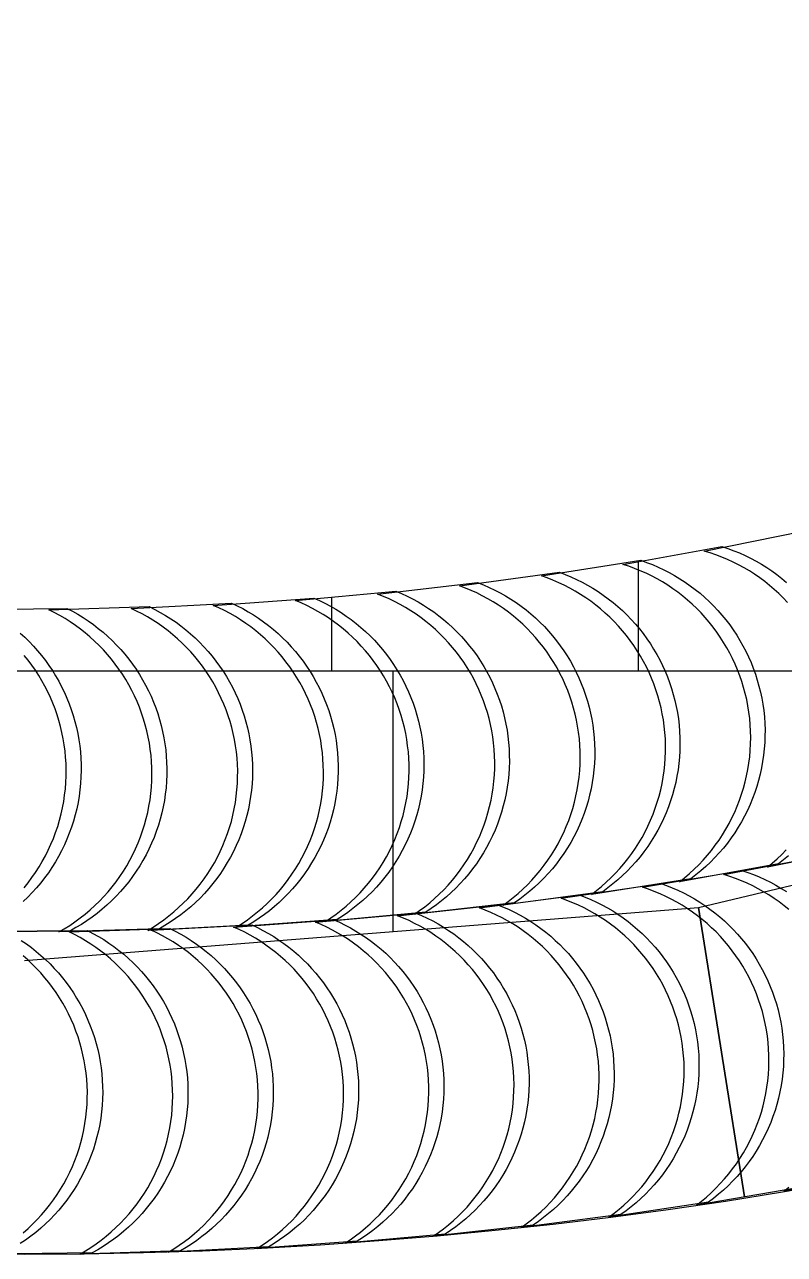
# Model space of a CAD drawing. Header units: metres. Extents: x -22.9 to 22.9, y -22.9 to 22.9.
# Drawn here: x 0 to 3.77, y -22.86 to -16.76 of the extents above; entities that cross this region are included whole.
import ezdxf

# ---------------------------------------------------------------- set-up
doc = ezdxf.new("R2010")
doc.units = ezdxf.units.M
for name, color, linetype in [('OBSERVED_CIRCULAR_SCAN', 3, 'Continuous'), ('SCAN_FOOTPRINTS', 5, 'Continuous'), ('TANK_BOUNDARY', 7, 'Continuous')]:
    doc.layers.add(name, color=color, linetype=linetype)

msp = doc.modelspace()

# ---------------------------------------------------------------- linework, layer by layer
at = {"layer": 'OBSERVED_CIRCULAR_SCAN'}
for p, q in [((3.048, -19.4169), (3.048, -19.9644)), ((1.524, -19.598), (1.524, -19.9644)), ((-7.2942, -19.9644), (7.5553, -19.9644)), ((1.8288, -19.9644), (1.8288, -21.258)), ((3.348, -21.1385), (6.6136, -20.3545)), ((0, -21.402), (3.348, -21.1385)), ((3.348, -21.1385), (3.5755, -22.5747)), ((3.5755, -22.5747), (3.348, -21.1385))]:
    msp.add_line(p, q, dxfattribs=at)
at = {"layer": 'SCAN_FOOTPRINTS'}
for points in [[(3.7896, -19.6241), (3.7683, -19.6018), (3.7463, -19.5803), (3.7236, -19.5595), (3.7001, -19.5396), (3.676, -19.5204), (3.6513, -19.5021), (3.6259, -19.4846), (3.6, -19.468), (3.5735, -19.4523), (3.5465, -19.4375), (3.519, -19.4237), (3.491, -19.4108), (3.4626, -19.3989), (3.4339, -19.3879), (3.4047, -19.3779), (3.3753, -19.369), (3.8655, -19.2708)], [(3.7944, -20.8817), (3.7702, -20.9023), (3.7453, -20.9221), (3.2531, -21.0101), (3.2531, -21.0101), (3.278, -20.9903), (3.3022, -20.9697), (3.3256, -20.9482), (3.3483, -20.926), (3.3702, -20.9029), (3.3912, -20.8791), (3.4114, -20.8545), (3.4307, -20.8293), (3.4492, -20.8034), (3.4666, -20.7768), (3.4832, -20.7497), (3.4987, -20.722), (3.5133, -20.6937), (3.5269, -20.665), (3.5395, -20.6358), (3.551, -20.6062), (3.5614, -20.5761), (3.5708, -20.5458), (3.5791, -20.5151), (3.5864, -20.4841), (3.5925, -20.453), (3.5975, -20.4216), (3.6014, -20.39), (3.6042, -20.3584), (3.6059, -20.3266), (3.6064, -20.2948), (3.6059, -20.2631), (3.6042, -20.2313), (3.6014, -20.1997), (3.5975, -20.1681), (3.5924, -20.1367), (3.5865, -20.1065), (3.5795, -20.0765), (3.5715, -20.0468), (3.5625, -20.0173), (3.5525, -19.9882), (3.5415, -19.9594), (3.5296, -19.9311), (3.5166, -19.9031), (3.5027, -19.8756), (3.4879, -19.8486), (3.4722, -19.8222), (3.4556, -19.7963), (3.4381, -19.7709), (3.4197, -19.7462), (3.4005, -19.7221), (3.3805, -19.6987), (3.3597, -19.676), (3.3382, -19.654), (3.3159, -19.6328), (3.2928, -19.6123), (3.2691, -19.5927), (3.2448, -19.5738), (3.2198, -19.5558), (3.1942, -19.5387), (3.1681, -19.5225), (3.1414, -19.5071), (3.1141, -19.4927), (3.0865, -19.4792), (3.0583, -19.4667), (3.0298, -19.4551), (3.0009, -19.4446), (2.9716, -19.435), (3.4638, -19.347), (3.4638, -19.347), (3.4931, -19.3566), (3.522, -19.3672), (3.5505, -19.3787), (3.5787, -19.3913), (3.6063, -19.4047), (3.6336, -19.4192), (3.6603, -19.4345), (3.6864, -19.4507), (3.712, -19.4679), (3.737, -19.4859), (3.7614, -19.5047), (3.785, -19.5244)], [(-0.2894, -19.6587), (0.2106, -19.6535), (0.2106, -19.6535), (0.2379, -19.6678), (0.2647, -19.683), (0.2909, -19.6992), (0.3166, -19.7162), (0.3416, -19.7341), (0.3661, -19.7528), (0.3899, -19.7723), (0.413, -19.7927), (0.4354, -19.8138), (0.457, -19.8357), (0.4779, -19.8583), (0.4981, -19.8816), (0.5174, -19.9056), (0.5358, -19.9303), (0.5535, -19.9555), (0.5702, -19.9813), (0.586, -20.0077), (0.601, -20.0347), (0.615, -20.0621), (0.6281, -20.09), (0.6402, -20.1183), (0.6513, -20.147), (0.6614, -20.1761), (0.6706, -20.2055), (0.6787, -20.2352), (0.6858, -20.2652), (0.6919, -20.2953), (0.6969, -20.3257), (0.7009, -20.3563), (0.7038, -20.3869), (0.7057, -20.4176), (0.7066, -20.4484), (0.7064, -20.4802), (0.705, -20.512), (0.7025, -20.5437), (0.6989, -20.5752), (0.6942, -20.6067), (0.6884, -20.6379), (0.6815, -20.6689), (0.6735, -20.6997), (0.6644, -20.7302), (0.6543, -20.7603), (0.6431, -20.79), (0.6308, -20.8194), (0.6175, -20.8482), (0.6032, -20.8766), (0.588, -20.9045), (0.5717, -20.9318), (0.5545, -20.9585), (0.5363, -20.9846), (0.5173, -21.0101), (0.4973, -21.0348), (0.4765, -21.0588), (0.4549, -21.0821), (0.4324, -21.1046), (0.4092, -21.1263), (0.3852, -21.1472), (0.3605, -21.1672), (0.3351, -21.1863), (0.309, -21.2045), (0.2824, -21.2218), (0.2551, -21.2381), (0.2273, -21.2535), (-0.2727, -21.2587)], [(-0.0216, -19.7762), (0.0011, -19.797), (0.0231, -19.8186), (0.0443, -19.8409), (0.0647, -19.864), (0.0843, -19.8877), (0.1031, -19.9121), (0.1211, -19.9371), (0.1382, -19.9627), (0.1544, -19.9889), (0.1697, -20.0156), (0.1841, -20.0428), (0.1975, -20.0705), (0.21, -20.0987), (0.2215, -20.1273), (0.232, -20.1562), (0.2415, -20.1855), (0.2501, -20.2151), (0.2576, -20.2449), (0.264, -20.275), (0.2695, -20.3053), (0.2739, -20.3358), (0.2773, -20.3664), (0.2796, -20.3971), (0.2808, -20.4279), (0.281, -20.4587), (0.2801, -20.4905), (0.2781, -20.5222), (0.275, -20.5538), (0.2708, -20.5853), (0.2654, -20.6167), (0.2589, -20.6478), (0.2514, -20.6787), (0.2427, -20.7092), (0.233, -20.7395), (0.2222, -20.7694), (0.2104, -20.7989), (0.1976, -20.828), (0.1837, -20.8566), (0.1688, -20.8847), (0.1529, -20.9122), (0.1361, -20.9392), (0.1183, -20.9655), (0.0997, -20.9912), (0.0801, -21.0163), (0.0596, -21.0406), (0.0383, -21.0642), (0.0162, -21.087), (-0.0067, -21.1091)], [(-0.0027, -21.04), (0.0173, -21.0153), (0.0364, -20.9898), (0.0545, -20.9637), (0.0717, -20.937), (0.088, -20.9097), (0.1033, -20.8818), (0.1176, -20.8534), (0.1308, -20.8246), (0.1431, -20.7952), (0.1543, -20.7655), (0.1645, -20.7354), (0.1735, -20.7049), (0.1815, -20.6741), (0.1885, -20.6431), (0.1943, -20.6119), (0.199, -20.5804), (0.2026, -20.5489), (0.205, -20.5172), (0.2064, -20.4854), (0.2066, -20.4536), (0.2058, -20.4228), (0.2039, -20.3921), (0.2009, -20.3615), (0.1969, -20.3309), (0.1919, -20.3005), (0.1858, -20.2704), (0.1787, -20.2404), (0.1706, -20.2107), (0.1615, -20.1813), (0.1513, -20.1522), (0.1402, -20.1235), (0.1281, -20.0952), (0.115, -20.0673), (0.101, -20.0399), (0.0861, -20.0129), (0.0702, -19.9866), (0.0535, -19.9607), (0.0359, -19.9355), (0.0174, -19.9108), (-0.0019, -19.8868)], [(4.1797, -20.8396), (3.6895, -20.9378), (3.6895, -20.9378), (3.7139, -20.9176), (3.7377, -20.8965), (3.7607, -20.8745), (3.7829, -20.8518)], [(3.7966, -21.1487), (3.7726, -21.1293), (3.7481, -21.1107), (3.7229, -21.093), (3.6971, -21.0761), (3.6708, -21.0601), (3.644, -21.0451), (3.6166, -21.0309), (3.5888, -21.0178), (3.5605, -21.0055), (3.5318, -20.9943), (3.5028, -20.984), (3.4735, -20.9747), (3.9647, -20.8816)], [(3.8305, -22.5314), (3.3376, -22.615), (3.3376, -22.615), (3.3626, -22.5955), (3.387, -22.5751), (3.4106, -22.5539), (3.4335, -22.5318), (3.4556, -22.5089), (3.4768, -22.4853), (3.4973, -22.4609), (3.5168, -22.4358), (3.5354, -22.4101), (3.5531, -22.3837), (3.5699, -22.3567), (3.5857, -22.3291), (3.6006, -22.301), (3.6144, -22.2724), (3.6272, -22.2433), (3.639, -22.2138), (3.6497, -22.1839), (3.6593, -22.1536), (3.6679, -22.123), (3.6754, -22.0921), (3.6818, -22.0609), (3.6871, -22.0296), (3.6913, -21.9981), (3.6944, -21.9664), (3.6963, -21.9347), (3.6972, -21.9029), (3.6969, -21.8712), (3.6954, -21.8394), (3.6929, -21.8077), (3.6893, -21.7761), (3.6845, -21.7447), (3.6788, -21.7145), (3.6721, -21.6844), (3.6644, -21.6546), (3.6556, -21.6251), (3.6459, -21.5959), (3.6352, -21.567), (3.6234, -21.5385), (3.6107, -21.5105), (3.5971, -21.4829), (3.5825, -21.4557), (3.567, -21.4291), (3.5506, -21.4031), (3.5334, -21.3776), (3.5152, -21.3527), (3.4962, -21.3285), (3.4764, -21.3049), (3.4558, -21.282), (3.4345, -21.2598), (3.4123, -21.2384), (3.3895, -21.2177), (3.366, -21.1979), (3.3418, -21.1788), (3.317, -21.1606), (3.2915, -21.1432), (3.2655, -21.1268), (3.2389, -21.1112), (3.2119, -21.0965), (3.1843, -21.0828), (3.1563, -21.0701), (3.1278, -21.0583), (3.099, -21.0474), (3.0698, -21.0376), (3.5628, -20.9539), (3.5628, -20.9539), (3.5919, -20.9638), (3.6208, -20.9746), (3.6492, -20.9864), (3.6772, -20.9992), (3.7048, -21.0129), (3.7319, -21.0275), (3.7585, -21.0431), (3.7845, -21.0596)], [(-0.1875, -21.2596), (0.3124, -21.2524), (0.3124, -21.2524), (0.3398, -21.2666), (0.3666, -21.2817), (0.3929, -21.2977), (0.4186, -21.3146), (0.4438, -21.3324), (0.4683, -21.351), (0.4922, -21.3704), (0.5154, -21.3907), (0.5378, -21.4117), (0.5596, -21.4335), (0.5806, -21.4561), (0.6008, -21.4793), (0.6202, -21.5032), (0.6388, -21.5278), (0.6565, -21.553), (0.6733, -21.5787), (0.6893, -21.6051), (0.7043, -21.6319), (0.7185, -21.6593), (0.7316, -21.6871), (0.7439, -21.7154), (0.7551, -21.7441), (0.7653, -21.7731), (0.7746, -21.8025), (0.7828, -21.8321), (0.7901, -21.8621), (0.7963, -21.8922), (0.8014, -21.9226), (0.8055, -21.9531), (0.8086, -21.9838), (0.8106, -22.0145), (0.8116, -22.0453), (0.8115, -22.077), (0.8103, -22.1088), (0.8079, -22.1405), (0.8045, -22.1721), (0.7999, -22.2036), (0.7942, -22.2348), (0.7874, -22.2659), (0.7795, -22.2967), (0.7706, -22.3272), (0.7605, -22.3573), (0.7495, -22.3871), (0.7373, -22.4165), (0.7242, -22.4454), (0.71, -22.4739), (0.6948, -22.5018), (0.6786, -22.5292), (0.6615, -22.556), (0.6435, -22.5821), (0.6245, -22.6077), (0.6047, -22.6325), (0.584, -22.6566), (0.5624, -22.68), (0.5401, -22.7026), (0.5169, -22.7243), (0.493, -22.7453), (0.4684, -22.7654), (0.4431, -22.7846), (0.4171, -22.8029), (0.3905, -22.8203), (0.3633, -22.8367), (0.3355, -22.8522), (-0.1644, -22.8594)], [(-0.0164, -21.3013), (0.009, -21.3187), (0.0338, -21.3369), (0.058, -21.356), (0.0815, -21.376), (0.1043, -21.3967), (0.1264, -21.4181), (0.1477, -21.4403), (0.1682, -21.4633), (0.188, -21.4869), (0.2069, -21.5112), (0.225, -21.5361), (0.2423, -21.5616), (0.2586, -21.5877), (0.2741, -21.6143), (0.2886, -21.6415), (0.3022, -21.6691), (0.3148, -21.6972), (0.3265, -21.7257), (0.3372, -21.7546), (0.3469, -21.7838), (0.3556, -21.8133), (0.3632, -21.8432), (0.3699, -21.8732), (0.3755, -21.9035), (0.3801, -21.934), (0.3836, -21.9645), (0.3861, -21.9952), (0.3875, -22.026), (0.3879, -22.0568), (0.3872, -22.0886), (0.3853, -22.1203), (0.3824, -22.1519), (0.3783, -22.1835), (0.3731, -22.2148), (0.3669, -22.246), (0.3595, -22.2769), (0.351, -22.3075), (0.3415, -22.3379), (0.3308, -22.3678), (0.3192, -22.3974), (0.3065, -22.4265), (0.2928, -22.4552), (0.278, -22.4834), (0.2623, -22.511), (0.2457, -22.5381), (0.228, -22.5645), (0.2095, -22.5903), (0.19, -22.6155), (0.1697, -22.6399), (0.1486, -22.6636), (0.1266, -22.6866), (0.1038, -22.7087), (0.0802, -22.7301), (0.0559, -22.7506), (0.0309, -22.7702), (0.0052, -22.7889), (-0.0211, -22.8067)], [(-0.0069, -22.7525), (0.017, -22.7316), (0.0401, -22.7098), (0.0625, -22.6872), (0.084, -22.6638), (0.1047, -22.6397), (0.1246, -22.6149), (0.1435, -22.5893), (0.1616, -22.5632), (0.1787, -22.5364), (0.1948, -22.509), (0.21, -22.4811), (0.2242, -22.4526), (0.2374, -22.4237), (0.2495, -22.3943), (0.2606, -22.3645), (0.2706, -22.3344), (0.2796, -22.3039), (0.2875, -22.2731), (0.2943, -22.242), (0.2999, -22.2108), (0.3045, -22.1793), (0.308, -22.1477), (0.3103, -22.116), (0.3116, -22.0842), (0.3117, -22.0525), (0.3107, -22.0217), (0.3087, -21.991), (0.3056, -21.9603), (0.3015, -21.9298), (0.2963, -21.8994), (0.2901, -21.8693), (0.2829, -21.8394), (0.2747, -21.8097), (0.2654, -21.7803), (0.2551, -21.7513), (0.2439, -21.7226), (0.2317, -21.6943), (0.2185, -21.6665), (0.2044, -21.6391), (0.1893, -21.6123), (0.1734, -21.5859), (0.1565, -21.5602), (0.1388, -21.535), (0.1203, -21.5104), (0.1008, -21.4865), (0.0806, -21.4633), (0.0597, -21.4407), (0.0379, -21.4189), (0.0154, -21.3979), (-0.0078, -21.3776)], [(4.2627, -22.4536), (3.7714, -22.5467), (3.7714, -22.5467), (3.7961, -22.5267)]]:
    msp.add_lwpolyline(points, dxfattribs=at)
for points in [[(3.0606, -19.4149), (3.0896, -19.4251), (3.1183, -19.4363), (3.1466, -19.4484), (3.1745, -19.4615), (3.2019, -19.4756), (3.2288, -19.4905), (3.2552, -19.5064), (3.281, -19.5232), (3.3062, -19.5409), (3.3308, -19.5594), (3.3548, -19.5787), (3.3781, -19.5989), (3.4006, -19.6198), (3.4225, -19.6415), (3.4436, -19.6639), (3.4639, -19.6871), (3.4834, -19.7109), (3.5021, -19.7354), (3.5199, -19.7605), (3.5369, -19.7862), (3.553, -19.8124), (3.5682, -19.8392), (3.5824, -19.8665), (3.5957, -19.8943), (3.6081, -19.9225), (3.6195, -19.9511), (3.6299, -19.9801), (3.6392, -20.0094), (3.6476, -20.039), (3.655, -20.0689), (3.6613, -20.0991), (3.6666, -20.1294), (3.671, -20.1609), (3.6743, -20.1925), (3.6764, -20.2242), (3.6775, -20.256), (3.6774, -20.2878), (3.6762, -20.3195), (3.6738, -20.3512), (3.6704, -20.3828), (3.6658, -20.4143), (3.6601, -20.4456), (3.6534, -20.4766), (3.6455, -20.5074), (3.6365, -20.5379), (3.6265, -20.5681), (3.6154, -20.5979), (3.6033, -20.6273), (3.5902, -20.6562), (3.576, -20.6846), (3.5608, -20.7126), (3.5447, -20.74), (3.5276, -20.7668), (3.5095, -20.7929), (3.4906, -20.8185), (3.4708, -20.8433), (3.4501, -20.8674), (3.4285, -20.8908), (3.4062, -20.9134), (3.383, -20.9352), (3.3591, -20.9561), (3.3345, -20.9762), (3.3092, -20.9955), (2.8153, -21.0732), (2.8153, -21.0732), (2.8406, -21.054), (2.8652, -21.0338), (2.8891, -21.0129), (2.9122, -20.9911), (2.9346, -20.9685), (2.9561, -20.9451), (2.9768, -20.921), (2.9967, -20.8962), (3.0156, -20.8706), (3.0337, -20.8445), (3.0508, -20.8177), (3.0669, -20.7903), (3.0821, -20.7624), (3.0962, -20.7339), (3.1094, -20.705), (3.1215, -20.6756), (3.1326, -20.6458), (3.1426, -20.6156), (3.1516, -20.5851), (3.1594, -20.5543), (3.1662, -20.5233), (3.1719, -20.492), (3.1765, -20.4605), (3.1799, -20.4289), (3.1822, -20.3972), (3.1835, -20.3655), (3.1836, -20.3337), (3.1825, -20.3019), (3.1804, -20.2702), (3.1771, -20.2386), (3.1727, -20.2071), (3.1674, -20.1768), (3.1611, -20.1466), (3.1537, -20.1167), (3.1453, -20.0871), (3.1359, -20.0578), (3.1255, -20.0288), (3.1142, -20.0002), (3.1018, -19.972), (3.0885, -19.9442), (3.0743, -19.9169), (3.0591, -19.8901), (3.043, -19.8639), (3.026, -19.8382), (3.0082, -19.8131), (2.9895, -19.7886), (2.97, -19.7648), (2.9497, -19.7416), (2.9286, -19.7192), (2.9067, -19.6975), (2.8841, -19.6766), (2.8608, -19.6564), (2.8369, -19.6371), (2.8123, -19.6186), (2.787, -19.6009), (2.7612, -19.5841), (2.7349, -19.5682), (2.7079, -19.5533), (2.6805, -19.5392), (2.6527, -19.5261), (2.6244, -19.514), (2.5957, -19.5028), (2.5666, -19.4926), (3.0606, -19.4149)], [(2.2503, -19.5254), (2.2789, -19.5368), (2.3071, -19.5492), (2.3349, -19.5625), (2.3622, -19.5767), (2.3889, -19.5919), (2.4152, -19.608), (2.4409, -19.625), (2.466, -19.6428), (2.4905, -19.6615), (2.5143, -19.681), (2.5374, -19.7013), (2.5598, -19.7224), (2.5815, -19.7443), (2.6025, -19.7669), (2.6226, -19.7902), (2.642, -19.8141), (2.6605, -19.8387), (2.6781, -19.864), (2.6949, -19.8898), (2.7108, -19.9162), (2.7258, -19.9431), (2.7398, -19.9705), (2.7529, -19.9983), (2.765, -20.0266), (2.7762, -20.0553), (2.7864, -20.0844), (2.7956, -20.1138), (2.8037, -20.1435), (2.8109, -20.1734), (2.817, -20.2036), (2.8221, -20.234), (2.8261, -20.2645), (2.8292, -20.2961), (2.8311, -20.3279), (2.832, -20.3596), (2.8317, -20.3914), (2.8303, -20.4232), (2.8277, -20.4549), (2.8241, -20.4864), (2.8193, -20.5179), (2.8134, -20.5491), (2.8065, -20.5801), (2.7984, -20.6109), (2.7893, -20.6413), (2.7791, -20.6714), (2.7678, -20.7011), (2.7555, -20.7304), (2.7421, -20.7593), (2.7278, -20.7877), (2.7124, -20.8155), (2.6961, -20.8428), (2.6789, -20.8695), (2.6607, -20.8955), (2.6416, -20.9209), (2.6216, -20.9456), (2.6007, -20.9696), (2.579, -20.9929), (2.5565, -21.0153), (2.5332, -21.037), (2.5092, -21.0578), (2.4845, -21.0777), (2.459, -21.0968), (2.433, -21.115), (1.9362, -21.172), (1.9362, -21.172), (1.9623, -21.1539), (1.9878, -21.1348), (2.0125, -21.1149), (2.0365, -21.0941), (2.0598, -21.0724), (2.0823, -21.05), (2.104, -21.0267), (2.1248, -21.0027), (2.1448, -20.978), (2.1639, -20.9526), (2.1821, -20.9266), (2.1994, -20.8999), (2.2157, -20.8726), (2.2311, -20.8447), (2.2454, -20.8164), (2.2587, -20.7875), (2.2711, -20.7582), (2.2823, -20.7285), (2.2925, -20.6984), (2.3017, -20.668), (2.3097, -20.6372), (2.3167, -20.6062), (2.3226, -20.575), (2.3273, -20.5435), (2.331, -20.512), (2.3335, -20.4803), (2.3349, -20.4485), (2.3352, -20.4167), (2.3344, -20.385), (2.3325, -20.3532), (2.3294, -20.3216), (2.3253, -20.2911), (2.3203, -20.2607), (2.3141, -20.2305), (2.307, -20.2006), (2.2988, -20.1709), (2.2897, -20.1415), (2.2795, -20.1124), (2.2683, -20.0837), (2.2562, -20.0554), (2.2431, -20.0276), (2.229, -20.0002), (2.2141, -19.9733), (2.1982, -19.9469), (2.1814, -19.9211), (2.1637, -19.8958), (2.1452, -19.8712), (2.1259, -19.8473), (2.1057, -19.824), (2.0848, -19.8014), (2.0631, -19.7795), (2.0407, -19.7584), (2.0176, -19.7381), (1.9937, -19.7186), (1.9693, -19.6999), (1.9442, -19.682), (1.9185, -19.6651), (1.8922, -19.649), (1.8654, -19.6338), (1.8381, -19.6196), (1.8104, -19.6062), (1.7822, -19.5939), (1.7535, -19.5825), (2.2503, -19.5254)], [(2.656, -19.4744), (2.6848, -19.4852), (2.7133, -19.4969), (2.7413, -19.5097), (2.7689, -19.5233), (2.796, -19.538), (2.8226, -19.5535), (2.8486, -19.5699), (2.8741, -19.5872), (2.899, -19.6054), (2.9232, -19.6244), (2.9467, -19.6443), (2.9696, -19.6649), (2.9917, -19.6863), (3.0131, -19.7085), (3.0338, -19.7313), (3.0536, -19.7549), (3.0726, -19.7791), (3.0908, -19.804), (3.1081, -19.8294), (3.1245, -19.8555), (3.1401, -19.882), (3.1547, -19.9091), (3.1684, -19.9367), (3.1811, -19.9648), (3.1928, -19.9932), (3.2036, -20.0221), (3.2134, -20.0513), (3.2222, -20.0808), (3.23, -20.1106), (3.2367, -20.1406), (3.2424, -20.1709), (3.2471, -20.2013), (3.2508, -20.2329), (3.2534, -20.2646), (3.2549, -20.2963), (3.2553, -20.3281), (3.2545, -20.3599), (3.2527, -20.3916), (3.2497, -20.4233), (3.2455, -20.4548), (3.2403, -20.4861), (3.234, -20.5173), (3.2266, -20.5482), (3.2181, -20.5788), (3.2085, -20.6091), (3.1978, -20.6391), (3.1861, -20.6686), (3.1734, -20.6978), (3.1597, -20.7264), (3.1449, -20.7546), (3.1292, -20.7822), (3.1124, -20.8092), (3.0948, -20.8357), (3.0762, -20.8614), (3.0567, -20.8866), (3.0364, -20.911), (3.0152, -20.9347), (2.9932, -20.9576), (2.9703, -20.9797), (2.9468, -21.001), (2.9224, -21.0215), (2.8974, -21.0411), (2.8717, -21.0598), (2.3763, -21.1272), (2.3763, -21.1272), (2.402, -21.1085), (2.427, -21.0889), (2.4513, -21.0684), (2.4749, -21.0471), (2.4977, -21.025), (2.5198, -21.0021), (2.541, -20.9784), (2.5613, -20.954), (2.5808, -20.9289), (2.5994, -20.9031), (2.617, -20.8766), (2.6337, -20.8496), (2.6495, -20.822), (2.6642, -20.7938), (2.678, -20.7652), (2.6907, -20.736), (2.7024, -20.7065), (2.7131, -20.6765), (2.7226, -20.6462), (2.7311, -20.6156), (2.7386, -20.5847), (2.7449, -20.5535), (2.7501, -20.5222), (2.7542, -20.4907), (2.7572, -20.459), (2.7591, -20.4273), (2.7598, -20.3955), (2.7595, -20.3637), (2.758, -20.332), (2.7554, -20.3003), (2.7516, -20.2687), (2.747, -20.2383), (2.7413, -20.208), (2.7345, -20.178), (2.7268, -20.1482), (2.718, -20.1187), (2.7082, -20.0895), (2.6974, -20.0606), (2.6856, -20.0322), (2.6729, -20.0041), (2.6592, -19.9766), (2.6446, -19.9495), (2.6291, -19.9229), (2.6127, -19.8968), (2.5953, -19.8714), (2.5772, -19.8465), (2.5582, -19.8223), (2.5383, -19.7987), (2.5177, -19.7759), (2.4963, -19.7537), (2.4742, -19.7323), (2.4513, -19.7117), (2.4277, -19.6919), (2.4035, -19.6728), (2.3787, -19.6547), (2.3532, -19.6373), (2.3272, -19.6209), (2.3006, -19.6054), (2.2735, -19.5908), (2.2459, -19.5771), (2.2179, -19.5643), (2.1894, -19.5526), (2.1606, -19.5418), (2.656, -19.4744)], [(1.8436, -19.568), (1.872, -19.58), (1.8999, -19.5929), (1.9274, -19.6068), (1.9544, -19.6216), (1.9808, -19.6374), (2.0068, -19.654), (2.0321, -19.6715), (2.0568, -19.6899), (2.0809, -19.709), (2.1043, -19.7291), (2.127, -19.7499), (2.149, -19.7714), (2.1702, -19.7937), (2.1907, -19.8167), (2.2103, -19.8404), (2.2292, -19.8648), (2.2472, -19.8898), (2.2643, -19.9154), (2.2805, -19.9415), (2.2959, -19.9682), (2.3103, -19.9955), (2.3238, -20.0231), (2.3363, -20.0513), (2.3478, -20.0798), (2.3584, -20.1087), (2.368, -20.138), (2.3765, -20.1676), (2.3841, -20.1974), (2.3906, -20.2275), (2.3961, -20.2578), (2.4005, -20.2883), (2.4039, -20.3189), (2.4063, -20.3506), (2.4076, -20.3824), (2.4078, -20.4142), (2.4068, -20.4459), (2.4048, -20.4776), (2.4016, -20.5093), (2.3973, -20.5408), (2.3919, -20.5721), (2.3853, -20.6032), (2.3777, -20.6341), (2.369, -20.6646), (2.3592, -20.6949), (2.3484, -20.7248), (2.3365, -20.7542), (2.3236, -20.7833), (2.3097, -20.8118), (2.2947, -20.8399), (2.2788, -20.8674), (2.2619, -20.8944), (2.2441, -20.9207), (2.2254, -20.9464), (2.2057, -20.9714), (2.1852, -20.9956), (2.1639, -21.0192), (2.1417, -21.042), (2.1188, -21.064), (2.0951, -21.0851), (2.0706, -21.1054), (2.0454, -21.1249), (2.0196, -21.1434), (1.9932, -21.161), (1.4954, -21.2077), (1.4954, -21.2077), (1.5218, -21.1901), (1.5476, -21.1716), (1.5728, -21.1522), (1.5972, -21.1319), (1.621, -21.1107), (1.6439, -21.0887), (1.6661, -21.0659), (1.6874, -21.0424), (1.7079, -21.0181), (1.7276, -20.9931), (1.7463, -20.9674), (1.7641, -20.9411), (1.781, -20.9142), (1.7969, -20.8867), (1.8119, -20.8586), (1.8258, -20.83), (1.8387, -20.801), (1.8506, -20.7715), (1.8614, -20.7416), (1.8712, -20.7114), (1.8799, -20.6808), (1.8875, -20.6499), (1.894, -20.6188), (1.8995, -20.5875), (1.9038, -20.556), (1.907, -20.5244), (1.909, -20.4927), (1.91, -20.4609), (1.9098, -20.4291), (1.9085, -20.3974), (1.9061, -20.3657), (1.9027, -20.3351), (1.8983, -20.3046), (1.8928, -20.2743), (1.8863, -20.2442), (1.8787, -20.2143), (1.8701, -20.1848), (1.8606, -20.1555), (1.85, -20.1266), (1.8385, -20.098), (1.8259, -20.0699), (1.8125, -20.0422), (1.7981, -20.015), (1.7827, -19.9883), (1.7665, -19.9621), (1.7494, -19.9365), (1.7314, -19.9115), (1.7125, -19.8872), (1.6929, -19.8635), (1.6724, -19.8405), (1.6512, -19.8182), (1.6292, -19.7966), (1.6065, -19.7758), (1.5831, -19.7558), (1.559, -19.7366), (1.5343, -19.7182), (1.509, -19.7007), (1.483, -19.6841), (1.4566, -19.6684), (1.4296, -19.6536), (1.4021, -19.6397), (1.3741, -19.6267), (1.3458, -19.6148), (1.8436, -19.568)], [(0.6194, -19.6449), (0.647, -19.6586), (0.6741, -19.6733), (0.7006, -19.6888), (0.7267, -19.7053), (0.7521, -19.7227), (0.7769, -19.7409), (0.8011, -19.7599), (0.8247, -19.7798), (0.8475, -19.8005), (0.8696, -19.8219), (0.891, -19.8441), (0.9116, -19.867), (0.9314, -19.8905), (0.9503, -19.9148), (0.9685, -19.9397), (0.9858, -19.9652), (1.0022, -19.9912), (1.0177, -20.0178), (1.0322, -20.045), (1.0459, -20.0726), (1.0586, -20.1006), (1.0703, -20.1291), (1.081, -20.158), (1.0908, -20.1872), (1.0995, -20.2167), (1.1072, -20.2465), (1.1139, -20.2766), (1.1196, -20.3068), (1.1242, -20.3373), (1.1278, -20.3679), (1.1304, -20.3985), (1.1318, -20.4293), (1.1323, -20.4611), (1.1316, -20.4929), (1.1298, -20.5246), (1.1268, -20.5562), (1.1228, -20.5878), (1.1176, -20.6191), (1.1114, -20.6503), (1.104, -20.6812), (1.0956, -20.7119), (1.086, -20.7422), (1.0754, -20.7722), (1.0638, -20.8017), (1.0511, -20.8309), (1.0374, -20.8596), (1.0227, -20.8877), (1.007, -20.9154), (0.9904, -20.9425), (0.9728, -20.9689), (0.9542, -20.9948), (0.9348, -21.0199), (0.9145, -21.0444), (0.8934, -21.0681), (0.8714, -21.0911), (0.8486, -21.1132), (0.8251, -21.1346), (0.8008, -21.1551), (0.7758, -21.1747), (0.7501, -21.1935), (0.7238, -21.2113), (0.6969, -21.2282), (0.6694, -21.2441), (0.1696, -21.2597), (0.1696, -21.2597), (0.1971, -21.2438), (0.224, -21.2269), (0.2504, -21.2091), (0.276, -21.1903), (0.301, -21.1707), (0.3253, -21.1502), (0.3488, -21.1288), (0.3716, -21.1067), (0.3936, -21.0837), (0.4148, -21.06), (0.4351, -21.0355), (0.4545, -21.0104), (0.473, -20.9845), (0.4906, -20.9581), (0.5073, -20.931), (0.523, -20.9033), (0.5377, -20.8752), (0.5514, -20.8465), (0.564, -20.8173), (0.5757, -20.7878), (0.5863, -20.7578), (0.5958, -20.7275), (0.6042, -20.6968), (0.6116, -20.6659), (0.6179, -20.6347), (0.623, -20.6034), (0.6271, -20.5718), (0.63, -20.5402), (0.6318, -20.5085), (0.6325, -20.4767), (0.6321, -20.4449), (0.6306, -20.4141), (0.6281, -20.3835), (0.6245, -20.3529), (0.6198, -20.3224), (0.6142, -20.2922), (0.6075, -20.2621), (0.5997, -20.2323), (0.591, -20.2028), (0.5813, -20.1736), (0.5705, -20.1447), (0.5588, -20.1162), (0.5461, -20.0882), (0.5325, -20.0606), (0.5179, -20.0334), (0.5024, -20.0068), (0.486, -19.9808), (0.4687, -19.9553), (0.4506, -19.9304), (0.4316, -19.9061), (0.4118, -19.8826), (0.3912, -19.8597), (0.3698, -19.8375), (0.3477, -19.8161), (0.3249, -19.7954), (0.3014, -19.7755), (0.2772, -19.7565), (0.2523, -19.7383), (0.2269, -19.7209), (0.2009, -19.7045), (0.1743, -19.6889), (0.1472, -19.6742), (0.1197, -19.6605), (0.6194, -19.6449)], [(1.028, -19.6278), (1.0558, -19.6409), (1.0832, -19.655), (1.1101, -19.67), (1.1365, -19.6859), (1.1622, -19.7028), (1.1874, -19.7205), (1.212, -19.739), (1.236, -19.7584), (1.2592, -19.7786), (1.2818, -19.7995), (1.3036, -19.8212), (1.3247, -19.8437), (1.345, -19.8669), (1.3644, -19.8907), (1.3831, -19.9152), (1.4009, -19.9403), (1.4178, -19.9661), (1.4339, -19.9923), (1.449, -20.0191), (1.4632, -20.0465), (1.4765, -20.0743), (1.4888, -20.1025), (1.5001, -20.1311), (1.5105, -20.1601), (1.5199, -20.1894), (1.5282, -20.2191), (1.5355, -20.249), (1.5418, -20.2791), (1.5471, -20.3095), (1.5513, -20.34), (1.5545, -20.3706), (1.5566, -20.4013), (1.5577, -20.4331), (1.5577, -20.4649), (1.5565, -20.4966), (1.5542, -20.5284), (1.5508, -20.56), (1.5463, -20.5914), (1.5407, -20.6227), (1.534, -20.6538), (1.5262, -20.6846), (1.5173, -20.7151), (1.5073, -20.7453), (1.4963, -20.7751), (1.4843, -20.8045), (1.4712, -20.8335), (1.457, -20.8619), (1.4419, -20.8899), (1.4258, -20.9173), (1.4088, -20.9442), (1.3908, -20.9704), (1.3719, -20.9959), (1.3521, -21.0208), (1.3315, -21.045), (1.31, -21.0684), (1.2877, -21.091), (1.2646, -21.1129), (1.2407, -21.1339), (1.2161, -21.154), (1.1909, -21.1733), (1.1649, -21.1917), (1.1383, -21.2091), (1.1112, -21.2256), (0.6118, -21.2516), (0.6118, -21.2516), (0.639, -21.2351), (0.6656, -21.2177), (0.6915, -21.1993), (0.7168, -21.18), (0.7414, -21.1599), (0.7652, -21.1388), (0.7883, -21.117), (0.8106, -21.0944), (0.8321, -21.071), (0.8528, -21.0468), (0.8726, -21.0219), (0.8915, -20.9964), (0.9095, -20.9701), (0.9265, -20.9433), (0.9426, -20.9159), (0.9577, -20.8879), (0.9718, -20.8595), (0.9849, -20.8305), (0.997, -20.8011), (1.008, -20.7713), (1.018, -20.7411), (1.0269, -20.7106), (1.0347, -20.6798), (1.0414, -20.6487), (1.047, -20.6174), (1.0515, -20.586), (1.0549, -20.5543), (1.0572, -20.5226), (1.0583, -20.4909), (1.0584, -20.4591), (1.0573, -20.4273), (1.0552, -20.3966), (1.052, -20.366), (1.0478, -20.3355), (1.0425, -20.3051), (1.0362, -20.275), (1.0289, -20.2451), (1.0205, -20.2154), (1.0112, -20.1861), (1.0008, -20.1571), (0.9895, -20.1285), (0.9772, -20.1002), (0.9639, -20.0725), (0.9497, -20.0451), (0.9346, -20.0183), (0.9185, -19.992), (0.9016, -19.9663), (0.8838, -19.9412), (0.8651, -19.9167), (0.8456, -19.8929), (0.8253, -19.8697), (0.8043, -19.8472), (0.7825, -19.8255), (0.7599, -19.8045), (0.7366, -19.7844), (0.7127, -19.765), (0.6881, -19.7464), (0.6629, -19.7288), (0.6371, -19.7119), (0.6108, -19.696), (0.5839, -19.681), (0.5565, -19.6669), (0.5287, -19.6538), (1.028, -19.6278)], [(1.4361, -19.6021), (1.4642, -19.6147), (1.4919, -19.6282), (1.5191, -19.6427), (1.5457, -19.658), (1.5719, -19.6743), (1.5975, -19.6915), (1.6224, -19.7095), (1.6467, -19.7284), (1.6704, -19.7481), (1.6934, -19.7686), (1.7157, -19.7898), (1.7372, -19.8118), (1.758, -19.8346), (1.7779, -19.858), (1.7971, -19.8821), (1.8154, -19.9069), (1.8329, -19.9322), (1.8495, -19.9582), (1.8652, -19.9847), (1.88, -20.0117), (1.8938, -20.0392), (1.9067, -20.0672), (1.9186, -20.0955), (1.9296, -20.1243), (1.9395, -20.1535), (1.9485, -20.1829), (1.9564, -20.2127), (1.9634, -20.2427), (1.9693, -20.2729), (1.9741, -20.3033), (1.9779, -20.3339), (1.9807, -20.3645), (1.9824, -20.3963), (1.9831, -20.428), (1.9826, -20.4598), (1.981, -20.4916), (1.9782, -20.5232), (1.9744, -20.5548), (1.9694, -20.5862), (1.9634, -20.6174), (1.9562, -20.6484), (1.9479, -20.6791), (1.9386, -20.7094), (1.9282, -20.7395), (1.9167, -20.7691), (1.9043, -20.7984), (1.8907, -20.8271), (1.8762, -20.8554), (1.8607, -20.8831), (1.8442, -20.9103), (1.8268, -20.9369), (1.8084, -20.9628), (1.7891, -20.9881), (1.769, -21.0127), (1.748, -21.0366), (1.7261, -21.0597), (1.7035, -21.082), (1.6801, -21.1035), (1.6559, -21.1241), (1.6311, -21.1439), (1.6055, -21.1628), (1.5793, -21.1808), (1.5525, -21.1979), (1.0538, -21.2343), (1.0538, -21.2343), (1.0806, -21.2172), (1.1069, -21.1992), (1.1324, -21.1803), (1.1573, -21.1605), (1.1814, -21.1399), (1.2048, -21.1184), (1.2275, -21.096), (1.2493, -21.0729), (1.2703, -21.0491), (1.2905, -21.0245), (1.3097, -20.9992), (1.3281, -20.9733), (1.3455, -20.9467), (1.362, -20.9195), (1.3775, -20.8918), (1.3921, -20.8635), (1.4056, -20.8347), (1.4181, -20.8055), (1.4295, -20.7759), (1.4399, -20.7458), (1.4493, -20.7154), (1.4575, -20.6847), (1.4647, -20.6538), (1.4708, -20.6226), (1.4757, -20.5912), (1.4796, -20.5596), (1.4823, -20.528), (1.4839, -20.4962), (1.4844, -20.4644), (1.4838, -20.4326), (1.482, -20.4009), (1.4793, -20.3702), (1.4754, -20.3397), (1.4706, -20.3093), (1.4647, -20.2791), (1.4578, -20.249), (1.4498, -20.2193), (1.4409, -20.1898), (1.4309, -20.1607), (1.4199, -20.1319), (1.408, -20.1035), (1.3951, -20.0756), (1.3813, -20.0481), (1.3665, -20.021), (1.3508, -19.9946), (1.3342, -19.9686), (1.3168, -19.9433), (1.2984, -19.9185), (1.2793, -19.8944), (1.2593, -19.871), (1.2385, -19.8482), (1.217, -19.8262), (1.1947, -19.8049), (1.1717, -19.7845), (1.1481, -19.7648), (1.1237, -19.7459), (1.0988, -19.7279), (1.0732, -19.7107), (1.0471, -19.6944), (1.0204, -19.679), (0.9932, -19.6646), (0.9655, -19.6511), (0.9374, -19.6385), (1.4361, -19.6021)], [(3.1595, -21.0185), (3.1885, -21.0289), (3.2171, -21.0403), (3.2453, -21.0526), (3.2731, -21.0659), (3.3004, -21.0802), (3.3272, -21.0953), (3.3535, -21.1114), (3.3791, -21.1284), (3.4042, -21.1462), (3.4287, -21.1649), (3.4525, -21.1844), (3.4757, -21.2047), (3.4981, -21.2258), (3.5198, -21.2477), (3.5408, -21.2703), (3.5609, -21.2935), (3.5803, -21.3175), (3.5988, -21.3421), (3.6164, -21.3673), (3.6332, -21.3932), (3.6491, -21.4195), (3.6641, -21.4464), (3.6781, -21.4738), (3.6913, -21.5017), (3.7034, -21.53), (3.7146, -21.5587), (3.7248, -21.5877), (3.7339, -21.6171), (3.7421, -21.6468), (3.7493, -21.6768), (3.7554, -21.7069), (3.7605, -21.7373), (3.7647, -21.7688), (3.7677, -21.8005), (3.7696, -21.8322), (3.7704, -21.864), (3.7701, -21.8958), (3.7687, -21.9275), (3.7661, -21.9592), (3.7624, -21.9908), (3.7576, -22.0222), (3.7517, -22.0534), (3.7447, -22.0844), (3.7367, -22.1152), (3.7275, -22.1456), (3.7172, -22.1757), (3.706, -22.2054), (3.6936, -22.2347), (3.6803, -22.2635), (3.6659, -22.2919), (3.6505, -22.3197), (3.6342, -22.347), (3.6169, -22.3737), (3.5987, -22.3997), (3.5795, -22.4251), (3.5595, -22.4498), (3.5387, -22.4738), (3.5169, -22.497), (3.4944, -22.5194), (3.4711, -22.541), (3.4471, -22.5618), (3.4223, -22.5818), (3.3969, -22.6008), (2.9024, -22.675), (2.9024, -22.675), (2.9279, -22.656), (2.9526, -22.636), (2.9767, -22.6152), (3, -22.5936), (3.0225, -22.5712), (3.0442, -22.5479), (3.0651, -22.524), (3.0851, -22.4993), (3.1042, -22.4739), (3.1224, -22.4478), (3.1397, -22.4212), (3.1561, -22.3939), (3.1714, -22.3661), (3.1858, -22.3377), (3.1992, -22.3089), (3.2115, -22.2796), (3.2228, -22.2499), (3.233, -22.2198), (3.2422, -22.1894), (3.2503, -22.1586), (3.2573, -22.1276), (3.2632, -22.0964), (3.268, -22.0649), (3.2716, -22.0334), (3.2742, -22.0017), (3.2756, -21.9699), (3.276, -21.9382), (3.2752, -21.9064), (3.2732, -21.8746), (3.2702, -21.843), (3.266, -21.8115), (3.2609, -21.7811), (3.2548, -21.7509), (3.2477, -21.721), (3.2395, -21.6913), (3.2303, -21.6619), (3.2201, -21.6329), (3.2089, -21.6042), (3.1968, -21.5759), (3.1837, -21.548), (3.1696, -21.5206), (3.1546, -21.4937), (3.1387, -21.4673), (3.122, -21.4415), (3.1043, -21.4163), (3.0858, -21.3917), (3.0664, -21.3677), (3.0463, -21.3444), (3.0254, -21.3219), (3.0037, -21.3), (2.9812, -21.2789), (2.9581, -21.2586), (2.9343, -21.2391), (2.9098, -21.2204), (2.8847, -21.2026), (2.859, -21.1856), (2.8327, -21.1695), (2.8059, -21.1544), (2.7786, -21.1401), (2.7509, -21.1268), (2.7226, -21.1145), (2.694, -21.1031), (2.665, -21.0927), (3.1595, -21.0185)], [(2.7551, -21.0753), (2.7839, -21.0863), (2.8123, -21.0982), (2.8402, -21.1111), (2.8677, -21.1249), (2.8948, -21.1397), (2.9213, -21.1554), (2.9472, -21.172), (2.9726, -21.1894), (2.9973, -21.2077), (3.0214, -21.2269), (3.0449, -21.2469), (3.0676, -21.2676), (3.0897, -21.2891), (3.1109, -21.3114), (3.1314, -21.3344), (3.1511, -21.358), (3.17, -21.3824), (3.188, -21.4073), (3.2052, -21.4329), (3.2215, -21.459), (3.2369, -21.4857), (3.2514, -21.5129), (3.2649, -21.5405), (3.2775, -21.5686), (3.2891, -21.5972), (3.2997, -21.6261), (3.3093, -21.6553), (3.3179, -21.6849), (3.3255, -21.7147), (3.3321, -21.7448), (3.3376, -21.7751), (3.3421, -21.8056), (3.3457, -21.8371), (3.3481, -21.8688), (3.3495, -21.9006), (3.3496, -21.9324), (3.3487, -21.9642), (3.3467, -21.9959), (3.3435, -22.0275), (3.3392, -22.059), (3.3338, -22.0903), (3.3273, -22.1214), (3.3197, -22.1523), (3.3111, -22.1829), (3.3013, -22.2131), (3.2905, -22.243), (3.2786, -22.2725), (3.2657, -22.3016), (3.2518, -22.3301), (3.2369, -22.3582), (3.221, -22.3857), (3.2041, -22.4127), (3.1863, -22.439), (3.1676, -22.4647), (3.148, -22.4897), (3.1275, -22.514), (3.1062, -22.5376), (3.0841, -22.5604), (3.0611, -22.5824), (3.0374, -22.6036), (3.013, -22.6239), (2.9878, -22.6434), (2.962, -22.6619), (2.4662, -22.7266), (2.4662, -22.7266), (2.492, -22.708), (2.5172, -22.6886), (2.5416, -22.6682), (2.5653, -22.6471), (2.5883, -22.6251), (2.6104, -22.6023), (2.6317, -22.5787), (2.6522, -22.5544), (2.6718, -22.5294), (2.6905, -22.5037), (2.7083, -22.4774), (2.7252, -22.4504), (2.7411, -22.4229), (2.756, -22.3948), (2.7699, -22.3662), (2.7828, -22.3372), (2.7947, -22.3077), (2.8055, -22.2778), (2.8153, -22.2475), (2.8239, -22.217), (2.8315, -22.1861), (2.838, -22.155), (2.8434, -22.1237), (2.8477, -22.0922), (2.8509, -22.0605), (2.8529, -22.0288), (2.8538, -21.997), (2.8537, -21.9653), (2.8523, -21.9335), (2.8499, -21.9018), (2.8463, -21.8702), (2.8418, -21.8398), (2.8363, -21.8095), (2.8297, -21.7794), (2.8221, -21.7495), (2.8135, -21.72), (2.8039, -21.6907), (2.7933, -21.6618), (2.7817, -21.6333), (2.7691, -21.6052), (2.7556, -21.5775), (2.7411, -21.5504), (2.7257, -21.5237), (2.7094, -21.4975), (2.6922, -21.472), (2.6742, -21.447), (2.6553, -21.4227), (2.6356, -21.399), (2.6151, -21.3761), (2.5939, -21.3538), (2.5718, -21.3323), (2.5491, -21.3115), (2.5256, -21.2916), (2.5015, -21.2724), (2.4768, -21.2541), (2.4514, -21.2366), (2.4255, -21.22), (2.399, -21.2044), (2.3719, -21.1896), (2.3444, -21.1758), (2.3165, -21.1629), (2.2881, -21.151), (2.2593, -21.14), (2.7551, -21.0753)], [(1.9433, -21.1656), (1.9717, -21.1777), (1.9996, -21.1907), (2.027, -21.2046), (2.054, -21.2195), (2.0804, -21.2353), (2.1063, -21.252), (2.1316, -21.2696), (2.1563, -21.288), (2.1803, -21.3072), (2.2037, -21.3273), (2.2263, -21.3481), (2.2483, -21.3698), (2.2694, -21.3921), (2.2899, -21.4152), (2.3095, -21.4389), (2.3282, -21.4633), (2.3462, -21.4884), (2.3632, -21.514), (2.3794, -21.5402), (2.3947, -21.5669), (2.409, -21.5942), (2.4224, -21.6219), (2.4349, -21.6501), (2.4464, -21.6786), (2.4569, -21.7076), (2.4664, -21.7369), (2.4749, -21.7665), (2.4823, -21.7963), (2.4888, -21.8265), (2.4942, -21.8568), (2.4986, -21.8872), (2.5019, -21.9179), (2.5043, -21.9496), (2.5055, -21.9813), (2.5056, -22.0131), (2.5045, -22.0449), (2.5024, -22.0766), (2.4991, -22.1082), (2.4947, -22.1397), (2.4892, -22.171), (2.4827, -22.2021), (2.475, -22.2329), (2.4662, -22.2635), (2.4563, -22.2937), (2.4454, -22.3236), (2.4335, -22.353), (2.4205, -22.382), (2.4065, -22.4106), (2.3915, -22.4386), (2.3755, -22.4661), (2.3586, -22.493), (2.3407, -22.5192), (2.3219, -22.5449), (2.3022, -22.5698), (2.2816, -22.5941), (2.2602, -22.6176), (2.238, -22.6403), (2.215, -22.6622), (2.1912, -22.6833), (2.1667, -22.7036), (2.1415, -22.723), (2.1157, -22.7414), (2.0892, -22.759), (1.5913, -22.8046), (1.5913, -22.8046), (1.6178, -22.787), (1.6436, -22.7685), (1.6688, -22.7492), (1.6933, -22.7289), (1.7171, -22.7078), (1.7401, -22.6859), (1.7623, -22.6631), (1.7837, -22.6396), (1.8043, -22.6154), (1.824, -22.5904), (1.8428, -22.5648), (1.8607, -22.5385), (1.8776, -22.5116), (1.8936, -22.4842), (1.9086, -22.4561), (1.9226, -22.4276), (1.9356, -22.3986), (1.9475, -22.3691), (1.9584, -22.3393), (1.9683, -22.3091), (1.977, -22.2785), (1.9847, -22.2477), (1.9913, -22.2166), (1.9968, -22.1853), (2.0012, -22.1538), (2.0045, -22.1222), (2.0066, -22.0904), (2.0076, -22.0587), (2.0075, -22.0269), (2.0063, -21.9951), (2.004, -21.9634), (2.0007, -21.9328), (1.9963, -21.9023), (1.9909, -21.872), (1.9844, -21.8419), (1.9769, -21.812), (1.9685, -21.7824), (1.959, -21.7532), (1.9485, -21.7242), (1.937, -21.6956), (1.9245, -21.6675), (1.9111, -21.6398), (1.8968, -21.6125), (1.8815, -21.5858), (1.8653, -21.5596), (1.8482, -21.5339), (1.8303, -21.5089), (1.8115, -21.4845), (1.7919, -21.4608), (1.7715, -21.4377), (1.7503, -21.4153), (1.7284, -21.3937), (1.7058, -21.3729), (1.6824, -21.3528), (1.6584, -21.3336), (1.6337, -21.3151), (1.6084, -21.2976), (1.5825, -21.2809), (1.5561, -21.2651), (1.5291, -21.2502), (1.5017, -21.2363), (1.4738, -21.2233), (1.4454, -21.2112), (1.9433, -21.1656)], [(2.3496, -21.1244), (2.3782, -21.1359), (2.4064, -21.1484), (2.4341, -21.1618), (2.4613, -21.1761), (2.4881, -21.1914), (2.5143, -21.2076), (2.5399, -21.2247), (2.5649, -21.2426), (2.5893, -21.2614), (2.613, -21.281), (2.6361, -21.3014), (2.6584, -21.3226), (2.68, -21.3446), (2.7009, -21.3672), (2.7209, -21.3906), (2.7402, -21.4146), (2.7586, -21.4393), (2.7761, -21.4646), (2.7928, -21.4905), (2.8086, -21.5169), (2.8235, -21.5439), (2.8374, -21.5714), (2.8504, -21.5993), (2.8624, -21.6276), (2.8735, -21.6564), (2.8836, -21.6855), (2.8926, -21.7149), (2.9007, -21.7446), (2.9077, -21.7746), (2.9137, -21.8048), (2.9187, -21.8352), (2.9226, -21.8657), (2.9255, -21.8974), (2.9273, -21.9291), (2.928, -21.9609), (2.9276, -21.9927), (2.9261, -22.0244), (2.9234, -22.0561), (2.9197, -22.0877), (2.9148, -22.1191), (2.9088, -22.1503), (2.9017, -22.1813), (2.8935, -22.212), (2.8842, -22.2424), (2.8739, -22.2725), (2.8625, -22.3021), (2.8501, -22.3314), (2.8366, -22.3602), (2.8222, -22.3885), (2.8067, -22.4163), (2.7903, -22.4435), (2.7729, -22.4701), (2.7546, -22.4961), (2.7354, -22.5214), (2.7153, -22.5461), (2.6944, -22.57), (2.6726, -22.5931), (2.65, -22.6155), (2.6267, -22.637), (2.6026, -22.6578), (2.5777, -22.6776), (2.5522, -22.6966), (2.5261, -22.7146), (2.0291, -22.7698), (2.0291, -22.7698), (2.0553, -22.7517), (2.0808, -22.7327), (2.1056, -22.7129), (2.1297, -22.6922), (2.1531, -22.6706), (2.1757, -22.6482), (2.1974, -22.6251), (2.2184, -22.6012), (2.2385, -22.5766), (2.2577, -22.5512), (2.276, -22.5252), (2.2934, -22.4986), (2.3098, -22.4714), (2.3252, -22.4436), (2.3397, -22.4153), (2.3531, -22.3865), (2.3656, -22.3573), (2.377, -22.3276), (2.3873, -22.2975), (2.3965, -22.2671), (2.4047, -22.2364), (2.4118, -22.2054), (2.4178, -22.1742), (2.4227, -22.1428), (2.4265, -22.1112), (2.4291, -22.0796), (2.4307, -22.0478), (2.4311, -22.016), (2.4304, -21.9843), (2.4286, -21.9525), (2.4256, -21.9209), (2.4217, -21.8903), (2.4167, -21.8599), (2.4107, -21.8297), (2.4037, -21.7998), (2.3957, -21.77), (2.3866, -21.7406), (2.3765, -21.7115), (2.3655, -21.6828), (2.3535, -21.6544), (2.3405, -21.6265), (2.3265, -21.599), (2.3117, -21.5721), (2.2959, -21.5456), (2.2792, -21.5197), (2.2616, -21.4944), (2.2432, -21.4698), (2.224, -21.4457), (2.2039, -21.4224), (2.1831, -21.3997), (2.1615, -21.3778), (2.1391, -21.3566), (2.1161, -21.3362), (2.0923, -21.3165), (2.068, -21.2978), (2.0429, -21.2798), (2.0173, -21.2627), (1.9911, -21.2465), (1.9644, -21.2313), (1.9371, -21.2169), (1.9094, -21.2035), (1.8813, -21.191), (1.8527, -21.1795), (2.3496, -21.1244)], [(1.1287, -21.2247), (1.1566, -21.2378), (1.184, -21.2519), (1.2109, -21.2669), (1.2372, -21.2828), (1.263, -21.2996), (1.2883, -21.3172), (1.3129, -21.3358), (1.3368, -21.3551), (1.3601, -21.3753), (1.3827, -21.3962), (1.4045, -21.4179), (1.4256, -21.4404), (1.4459, -21.4635), (1.4654, -21.4873), (1.4841, -21.5118), (1.5019, -21.5369), (1.5189, -21.5626), (1.5349, -21.5889), (1.5501, -21.6157), (1.5643, -21.643), (1.5776, -21.6708), (1.5899, -21.699), (1.6013, -21.7276), (1.6117, -21.7566), (1.6211, -21.7859), (1.6294, -21.8156), (1.6368, -21.8455), (1.6431, -21.8756), (1.6484, -21.906), (1.6526, -21.9365), (1.6558, -21.9671), (1.658, -21.9978), (1.6591, -22.0296), (1.6591, -22.0614), (1.658, -22.0931), (1.6557, -22.1248), (1.6524, -22.1564), (1.6479, -22.1879), (1.6423, -22.2192), (1.6356, -22.2503), (1.6278, -22.2811), (1.619, -22.3116), (1.609, -22.3418), (1.598, -22.3716), (1.586, -22.401), (1.5729, -22.43), (1.5588, -22.4585), (1.5437, -22.4865), (1.5276, -22.5139), (1.5106, -22.5407), (1.4927, -22.567), (1.4738, -22.5925), (1.454, -22.6174), (1.4334, -22.6416), (1.4119, -22.665), (1.3896, -22.6877), (1.3665, -22.7096), (1.3427, -22.7306), (1.3181, -22.7508), (1.2929, -22.7701), (1.2669, -22.7885), (1.2404, -22.8059), (1.2132, -22.8224), (0.7139, -22.8488), (0.7139, -22.8488), (0.7411, -22.8323), (0.7676, -22.8149), (0.7936, -22.7965), (0.8188, -22.7772), (0.8434, -22.757), (0.8672, -22.736), (0.8903, -22.7141), (0.9126, -22.6915), (0.9341, -22.668), (0.9547, -22.6438), (0.9745, -22.619), (0.9934, -22.5934), (1.0113, -22.5672), (1.0283, -22.5403), (1.0444, -22.5129), (1.0595, -22.4849), (1.0736, -22.4564), (1.0867, -22.4274), (1.0987, -22.398), (1.1097, -22.3682), (1.1196, -22.338), (1.1285, -22.3075), (1.1363, -22.2767), (1.143, -22.2456), (1.1486, -22.2143), (1.1531, -22.1828), (1.1564, -22.1512), (1.1587, -22.1195), (1.1598, -22.0878), (1.1598, -22.056), (1.1587, -22.0242), (1.1565, -21.9935), (1.1533, -21.9629), (1.1491, -21.9324), (1.1438, -21.902), (1.1375, -21.8719), (1.1301, -21.842), (1.1218, -21.8124), (1.1124, -21.783), (1.102, -21.754), (1.0906, -21.7254), (1.0783, -21.6972), (1.065, -21.6694), (1.0508, -21.6421), (1.0356, -21.6153), (1.0195, -21.589), (1.0026, -21.5633), (0.9848, -21.5382), (0.9661, -21.5138), (0.9466, -21.4899), (0.9263, -21.4668), (0.9052, -21.4443), (0.8834, -21.4226), (0.8608, -21.4017), (0.8375, -21.3815), (0.8136, -21.3622), (0.789, -21.3436), (0.7637, -21.326), (0.7379, -21.3092), (0.7116, -21.2933), (0.6847, -21.2783), (0.6573, -21.2642), (0.6294, -21.2511), (1.1287, -21.2247)], [(1.5363, -21.1991), (1.5644, -21.2117), (1.5921, -21.2252), (1.6193, -21.2397), (1.6459, -21.2551), (1.6721, -21.2714), (1.6976, -21.2885), (1.7226, -21.3066), (1.7469, -21.3255), (1.7705, -21.3452), (1.7935, -21.3657), (1.8158, -21.387), (1.8373, -21.409), (1.858, -21.4318), (1.878, -21.4552), (1.8971, -21.4793), (1.9154, -21.5041), (1.9329, -21.5295), (1.9494, -21.5554), (1.9651, -21.5819), (1.9799, -21.609), (1.9937, -21.6365), (2.0066, -21.6645), (2.0185, -21.6928), (2.0294, -21.7216), (2.0393, -21.7508), (2.0483, -21.7802), (2.0562, -21.81), (2.0631, -21.84), (2.069, -21.8702), (2.0738, -21.9007), (2.0776, -21.9312), (2.0803, -21.9619), (2.0821, -21.9936), (2.0827, -22.0254), (2.0822, -22.0572), (2.0805, -22.0889), (2.0778, -22.1206), (2.0739, -22.1521), (2.0689, -22.1835), (2.0628, -22.2147), (2.0556, -22.2457), (2.0473, -22.2764), (2.038, -22.3068), (2.0276, -22.3368), (2.0161, -22.3664), (2.0036, -22.3957), (1.99, -22.4244), (1.9755, -22.4527), (1.9599, -22.4804), (1.9434, -22.5076), (1.926, -22.5341), (1.9076, -22.5601), (1.8883, -22.5853), (1.8681, -22.6099), (1.8471, -22.6337), (1.8253, -22.6568), (1.8026, -22.6791), (1.7792, -22.7006), (1.755, -22.7212), (1.7301, -22.741), (1.7046, -22.7599), (1.6783, -22.7779), (1.6515, -22.7949), (1.1528, -22.8309), (1.1528, -22.8309), (1.1796, -22.8139), (1.2059, -22.7959), (1.2314, -22.777), (1.2563, -22.7572), (1.2805, -22.7366), (1.3039, -22.7151), (1.3266, -22.6928), (1.3484, -22.6697), (1.3694, -22.6459), (1.3896, -22.6213), (1.4089, -22.5961), (1.4273, -22.5701), (1.4447, -22.5436), (1.4612, -22.5164), (1.4768, -22.4887), (1.4913, -22.4604), (1.5049, -22.4316), (1.5174, -22.4024), (1.5289, -22.3728), (1.5393, -22.3428), (1.5486, -22.3124), (1.5569, -22.2817), (1.5641, -22.2507), (1.5702, -22.2195), (1.5752, -22.1881), (1.5791, -22.1566), (1.5818, -22.1249), (1.5835, -22.0932), (1.584, -22.0614), (1.5834, -22.0296), (1.5816, -21.9979), (1.5789, -21.9672), (1.5751, -21.9367), (1.5703, -21.9062), (1.5644, -21.876), (1.5575, -21.846), (1.5496, -21.8162), (1.5406, -21.7868), (1.5307, -21.7576), (1.5198, -21.7288), (1.5079, -21.7004), (1.495, -21.6725), (1.4812, -21.645), (1.4664, -21.6179), (1.4507, -21.5914), (1.4342, -21.5655), (1.4167, -21.5401), (1.3984, -21.5153), (1.3793, -21.4912), (1.3593, -21.4678), (1.3386, -21.445), (1.317, -21.423), (1.2948, -21.4017), (1.2718, -21.3812), (1.2482, -21.3615), (1.2239, -21.3426), (1.1989, -21.3245), (1.1733, -21.3074), (1.1472, -21.2911), (1.1206, -21.2757), (1.0934, -21.2612), (1.0657, -21.2476), (1.0376, -21.2351), (1.5363, -21.1991)], [(0.7207, -21.2424), (0.7483, -21.2561), (0.7754, -21.2707), (0.802, -21.2862), (0.8281, -21.3026), (0.8536, -21.3199), (0.8784, -21.338), (0.9027, -21.357), (0.9263, -21.3769), (0.9491, -21.3975), (0.9713, -21.4188), (0.9927, -21.441), (1.0134, -21.4638), (1.0332, -21.4873), (1.0523, -21.5115), (1.0705, -21.5364), (1.0878, -21.5618), (1.1043, -21.5878), (1.1198, -21.6144), (1.1345, -21.6415), (1.1482, -21.6691), (1.1609, -21.6971), (1.1727, -21.7255), (1.1835, -21.7544), (1.1934, -21.7836), (1.2022, -21.8131), (1.21, -21.8429), (1.2167, -21.8729), (1.2225, -21.9032), (1.2272, -21.9336), (1.2309, -21.9642), (1.2335, -21.9948), (1.235, -22.0256), (1.2355, -22.0574), (1.2349, -22.0892), (1.2332, -22.1209), (1.2303, -22.1526), (1.2264, -22.1841), (1.2213, -22.2155), (1.2151, -22.2466), (1.2078, -22.2776), (1.1994, -22.3082), (1.19, -22.3386), (1.1795, -22.3686), (1.1679, -22.3982), (1.1553, -22.4274), (1.1416, -22.4561), (1.127, -22.4843), (1.1114, -22.512), (1.0948, -22.5391), (1.0773, -22.5656), (1.0588, -22.5915), (1.0394, -22.6167), (1.0192, -22.6412), (0.9981, -22.665), (0.9762, -22.688), (0.9534, -22.7102), (0.9299, -22.7316), (0.9057, -22.7522), (0.8808, -22.7719), (0.8551, -22.7907), (0.8289, -22.8086), (0.802, -22.8255), (0.7745, -22.8415), (0.2748, -22.8583), (0.2748, -22.8583), (0.3023, -22.8424), (0.3292, -22.8254), (0.3554, -22.8075), (0.3811, -22.7887), (0.406, -22.769), (0.4302, -22.7484), (0.4537, -22.727), (0.4764, -22.7048), (0.4984, -22.6818), (0.5195, -22.658), (0.5397, -22.6335), (0.5591, -22.6083), (0.5775, -22.5824), (0.5951, -22.5559), (0.6117, -22.5288), (0.6273, -22.5011), (0.6419, -22.4729), (0.6556, -22.4442), (0.6682, -22.415), (0.6797, -22.3854), (0.6903, -22.3554), (0.6997, -22.3251), (0.7081, -22.2944), (0.7154, -22.2635), (0.7216, -22.2323), (0.7266, -22.2009), (0.7306, -22.1694), (0.7335, -22.1377), (0.7352, -22.106), (0.7358, -22.0742), (0.7353, -22.0424), (0.7337, -22.0117), (0.7311, -21.981), (0.7275, -21.9504), (0.7228, -21.92), (0.717, -21.8897), (0.7103, -21.8597), (0.7025, -21.8299), (0.6936, -21.8004), (0.6838, -21.7712), (0.673, -21.7424), (0.6612, -21.7139), (0.6485, -21.6859), (0.6348, -21.6583), (0.6201, -21.6312), (0.6046, -21.6047), (0.5881, -21.5786), (0.5708, -21.5532), (0.5526, -21.5283), (0.5335, -21.5041), (0.5137, -21.4806), (0.493, -21.4578), (0.4716, -21.4356), (0.4494, -21.4143), (0.4265, -21.3937), (0.403, -21.3738), (0.3787, -21.3549), (0.3539, -21.3367), (0.3284, -21.3194), (0.3023, -21.303), (0.2757, -21.2875), (0.2486, -21.2729), (0.221, -21.2593), (0.7207, -21.2424)]]:
    msp.add_lwpolyline(points, close=True, dxfattribs=at)
at = {"layer": 'TANK_BOUNDARY'}
msp.add_circle((0, 0), 22.86, dxfattribs=at)

doc.saveas('drawing.dxf')
